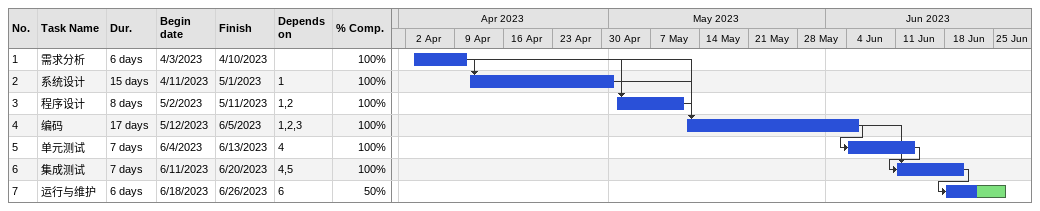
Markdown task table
| ID | Task | Duration | Start | Finish | Predecessors | % complete |
|---|---|---|---|---|---|---|
| 1 | 需求分析 | 6d | 2023-04-03 | 2023-04-10 |  | 100 |
| 2 | 系统设计 | 15d | 2023-04-11 | 2023-05-01 | 1 | 100 |
| 3 | 程序设计 | 8d | 2023-05-02 | 2023-05-11 | 1, 2 | 100 |
| 4 | 编码 | 17d | 2023-05-12 | 2023-06-05 | 1, 2, 3 | 100 |
| 5 | 单元测试 | 7d | 2023-06-04 | 2023-06-13 | 4 | 100 |
| 6 | 集成测试 | 7d | 2023-06-11 | 2023-06-20 | 4, 5 | 100 |
| 7 | 运行与维护 | 6d | 2023-06-18 | 2023-06-26 | 6 | 50 |
